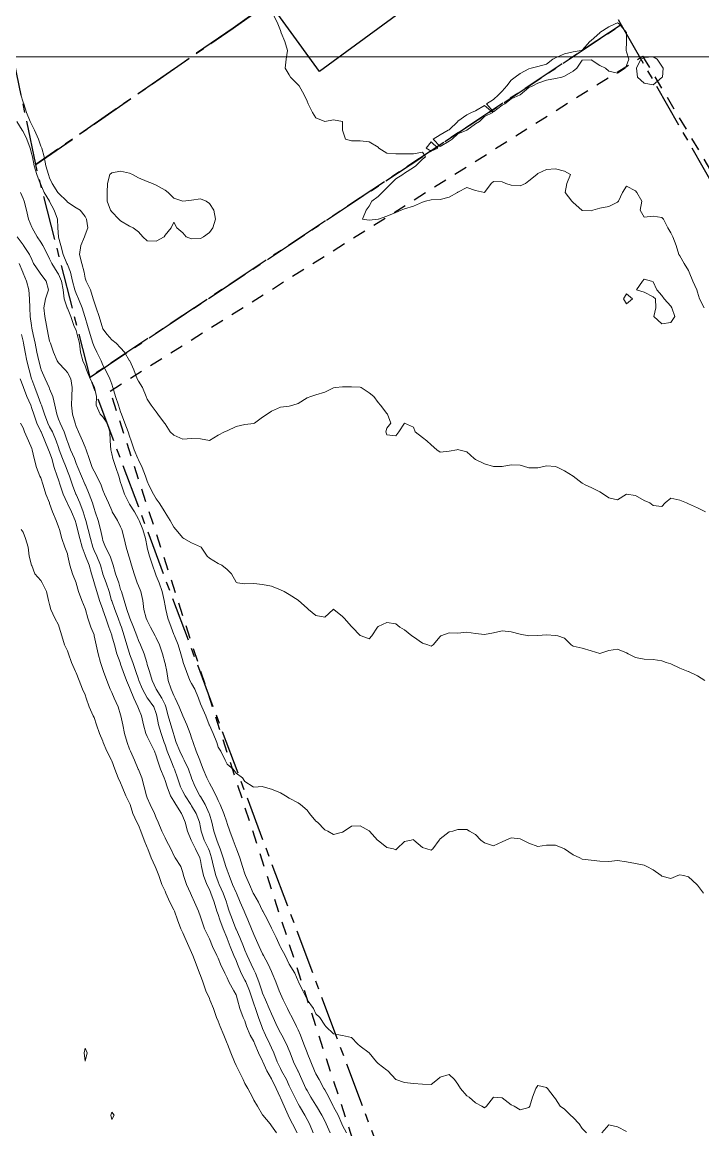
# Model space of a CAD drawing. Header units: centimetres. Extents: x 0 to 642158, y -847 to 649707.
# Drawn here: x 617276.2 to 617314.6, y 620526.9 to 620589.3 of the extents above; entities that cross this region are included whole.
import ezdxf

# ---------------------------------------------------------------- set-up
doc = ezdxf.new("R2010")
doc.units = ezdxf.units.CM
doc.header["$MEASUREMENT"] = 0
doc.linetypes.add('CENTERX2', pattern=[4, 2.5, -0.5, 0.5, -0.5])
doc.linetypes.add('JIS_02_0.7', pattern=[1.35, 0.75, -0.6])
for name, color, linetype, lineweight in [('MEV_grille', 254, 'Continuous', 9), ('WAL_parcellaire agricole', 7, 'JIS_02_0.7', 25), ('WAL_topographie 0.5', 253, 'Continuous', 20)]:
    doc.layers.add(name, color=color, linetype=linetype, lineweight=lineweight)
doc.layers.add('SPW_batiments', color=7, linetype='Continuous')
doc.layers.add('SPW_parcellaire cadastral', color=7, linetype='CENTERX2', lineweight=25, true_color=0xff0542)

# ---------------------------------------------------------------- blocks, each defined once
blk = doc.blocks.new('*U114')
at = {"layer": 'MEV_grille', "transparency": 33554687}
blk.add_lwpolyline([(-1338.461, 0), (1338.461, 0)], dxfattribs=at)
blk = doc.blocks.new('*U115')
at = {"layer": 'MEV_grille', "color": 0, "linetype": 'ByBlock', "lineweight": -2, "transparency": 16777216}
blk.add_blockref('*U114', (0, -1800), dxfattribs=at)

msp = doc.modelspace()

# ---------------------------------------------------------------- linework, layer by layer
at = {"layer": 'SPW_batiments'}
msp.add_lwpolyline([(617304.352, 620594.932), (617292.949, 620586.568), (617289.156, 620591.808), (617302.142, 620598.904), (617304.352, 620594.932)], dxfattribs=at)
at = {"layer": 'SPW_parcellaire cadastral'}
for points in [[(617302.369, 620599.03), (617288.086, 620589.011), (617276.963, 620581.317), (617274.657, 620592.475), (617295.455, 620610.679), (617299.356, 620604.115), (617302.369, 620599.03)], [(617302.369, 620599.03), (617303.823, 620599.91), (617309.952, 620589.2), (617280.025, 620569.341), (617276.963, 620581.317), (617288.086, 620589.011), (617302.369, 620599.03)], [(617280.025, 620569.341), (617309.952, 620589.2), (617366.977, 620489.564), (617384.792, 620458.425), (617370.439, 620449.596), (617300.97, 620513.291), (617280.025, 620569.341)]]:
    msp.add_lwpolyline(points, dxfattribs=at)
at = {"layer": 'WAL_parcellaire agricole'}
msp.add_lwpolyline([(617311.154, 620587.431), (617336.266, 620545.201), (617365.915, 620491.938), (617387.044, 620457.816), (617377.919, 620453.44), (617336.923, 620427.435), (617334.923, 620427.935), (617328.921, 620439.934), (617296.912, 620519.93), (617281.156, 620568.552), (617311.154, 620587.431)], dxfattribs=at)
at = {"layer": 'WAL_topographie 0.5'}
for points in [[(617290.369, 620589.75), (617290.6, 620589.25), (617290.75, 620588.875), (617290.796, 620588.75), (617291, 620588.25), (617291.155, 620587.75), (617291.083, 620587.25), (617291.021, 620586.75), (617291.25, 620586.383), (617291.327, 620586.25), (617291.75, 620585.81), (617291.81, 620585.75), (617292.096, 620585.25), (617292.25, 620584.886), (617292.31, 620584.75), (617292.565, 620584.25), (617292.75, 620583.956), (617293.25, 620583.75), (617293.75, 620583.831), (617294.25, 620583.75), (617294.25, 620583.75), (617294.25, 620583.25), (617294.417, 620582.75), (617294.75, 620582.659), (617295.25, 620582.655), (617295.75, 620582.607), (617296.25, 620582.29), (617296.303, 620582.25), (617296.75, 620581.967), (617297.25, 620581.917), (617297.75, 620581.923), (617298.25, 620581.93), (617298.75, 620582.024), (617298.92, 620581.75), (617298.75, 620581.617), (617298.388, 620581.25), (617298.25, 620581.152), (617297.75, 620580.837), (617297.657, 620580.75), (617297.25, 620580.517), (617296.994, 620580.25), (617296.75, 620580), (617296.49, 620579.75), (617296.25, 620579.523), (617295.906, 620579.25), (617295.75, 620578.979), (617295.583, 620578.75), (617295.375, 620578.25), (617295.75, 620578.191), (617296.25, 620578.242), (617296.272, 620578.25), (617296.75, 620578.405), (617297.25, 620578.617), (617297.553, 620578.75), (617297.75, 620578.816), (617298.25, 620578.972), (617298.75, 620579.207), (617298.917, 620579.25), (617299.25, 620579.336), (617299.75, 620579.35), (617300.25, 620579.48), (617300.726, 620579.75), (617300.75, 620579.763), (617301.25, 620580.019), (617301.75, 620579.861), (617302.25, 620579.75), (617302.617, 620580.25), (617302.75, 620580.368), (617303.25, 620580.346), (617303.459, 620580.25), (617303.75, 620580.158), (617304.25, 620580.113), (617304.556, 620580.25), (617304.75, 620580.402), (617305.194, 620580.75), (617305.25, 620580.809), (617305.75, 620581.044), (617306.25, 620581.083), (617306.75, 620580.954), (617307.094, 620580.75), (617306.889, 620580.25), (617306.796, 620579.75), (617307.17, 620579.25), (617307.25, 620579.187), (617307.733, 620578.75), (617307.75, 620578.735), (617308.25, 620578.71), (617308.35, 620578.75), (617308.75, 620578.868), (617309.25, 620578.953), (617309.75, 620579.191), (617309.8, 620579.25), (617310.023, 620579.75), (617310.25, 620580.107), (617310.75, 620579.833), (617310.83, 620579.75), (617311.11, 620579.25), (617311.015, 620578.75), (617311.25, 620578.35), (617311.75, 620578.411), (617312.25, 620578.328), (617312.333, 620578.25), (617312.583, 620577.75), (617312.75, 620577.477), (617312.864, 620577.25), (617313.057, 620576.75), (617313.206, 620576.25), (617313.25, 620576.178), (617313.5, 620575.75), (617313.75, 620575.341), (617313.79, 620575.25), (617313.989, 620574.75), (617314.212, 620574.25), (617314.25, 620574.125), (617314.357, 620573.75), (617314.618, 620573.25)], [(617303.397, 620584.75), (617303.25, 620584.663), (617302.75, 620584.29), (617302.367, 620584.75), (617302.75, 620584.98), (617303.044, 620585.25), (617303.25, 620585.456), (617303.5, 620585.75), (617303.75, 620586.071), (617303.984, 620586.25), (617304.25, 620586.457), (617304.75, 620586.71), (617304.875, 620586.75), (617305.25, 620586.842), (617305.75, 620586.977), (617306.107, 620587.25), (617306.25, 620587.325), (617306.75, 620587.564), (617307.25, 620587.68), (617307.687, 620587.75), (617307.75, 620587.76), (617308.193, 620588.25), (617308.25, 620588.306), (617308.74, 620588.75), (617308.75, 620588.759), (617309.25, 620589.078), (617309.62, 620589.25), (617309.75, 620589.31), (617309.842, 620589.25), (617310.25, 620588.766), (617310.259, 620588.75), (617310.25, 620588.5), (617310.242, 620588.25), (617310.24, 620587.75), (617310.25, 620587.667), (617310.382, 620587.25), (617310.25, 620586.893), (617310.179, 620586.75), (617309.75, 620586.464), (617309.25, 620586.576), (617309.068, 620586.75), (617308.75, 620586.902), (617308.25, 620587.216), (617307.75, 620587.207), (617307.459, 620586.75), (617307.25, 620586.578), (617306.75, 620586.291), (617306.607, 620586.25), (617306.25, 620586.176), (617305.75, 620586.075), (617305.25, 620585.908), (617304.971, 620585.75), (617304.75, 620585.667), (617304.257, 620585.25), (617304.25, 620585.246), (617303.75, 620585.02), (617303.397, 620584.75)], [(617312.274, 620586.25), (617312.25, 620586.217), (617311.75, 620585.821), (617311.25, 620585.906), (617310.871, 620586.25), (617310.816, 620586.75), (617311.054, 620587.25), (617311.25, 620587.35), (617311.75, 620587.383), (617311.986, 620587.25), (617312.25, 620586.87), (617312.311, 620586.75), (617312.274, 620586.25)], [(617276.125, 620585.25), (617276.25, 620584.844), (617276.289, 620584.75), (617276.452, 620584.25), (617276.659, 620583.75), (617276.75, 620583.554), (617276.902, 620583.25), (617277.117, 620582.75), (617277.25, 620582.363), (617277.301, 620582.25), (617277.433, 620581.75), (617277.536, 620581.25), (617277.681, 620580.75), (617277.75, 620580.562), (617277.897, 620580.25), (617278.21, 620579.75), (617278.25, 620579.697), (617278.712, 620579.25), (617278.75, 620579.204), (617279.25, 620578.876), (617279.468, 620578.75), (617279.75, 620578.399), (617279.834, 620578.25), (617279.899, 620577.75), (617279.75, 620577.353), (617279.714, 620577.25), (617279.502, 620576.75), (617279.424, 620576.25), (617279.562, 620575.75), (617279.691, 620575.25), (617279.75, 620574.919), (617279.815, 620574.75), (617280.055, 620574.25), (617280.211, 620573.75), (617280.25, 620573.576), (617280.362, 620573.25), (617280.537, 620572.75), (617280.691, 620572.25), (617280.75, 620572.066), (617280.997, 620571.75), (617281.25, 620571.449), (617281.496, 620571.25), (617281.75, 620570.989), (617281.976, 620570.75), (617282.25, 620570.265), (617282.26, 620570.25), (617282.486, 620569.75), (617282.687, 620569.25), (617282.75, 620569.114), (617282.983, 620568.75), (617283.194, 620568.25), (617283.25, 620568.099), (617283.477, 620567.75), (617283.75, 620567.39), (617283.853, 620567.25), (617284.212, 620566.75), (617284.25, 620566.7), (617284.538, 620566.25), (617284.75, 620566.06), (617285.25, 620565.851), (617285.75, 620565.885), (617286.25, 620565.86), (617286.75, 620565.763), (617287.25, 620566.069), (617287.592, 620566.25), (617287.75, 620566.311), (617288.25, 620566.554), (617288.75, 620566.67), (617289.25, 620566.726), (617289.293, 620566.75), (617289.75, 620567.083), (617290.008, 620567.25), (617290.25, 620567.413), (617290.75, 620567.652), (617291.25, 620567.696), (617291.442, 620567.75), (617291.75, 620567.855), (617292.25, 620568.175), (617292.464, 620568.25), (617292.75, 620568.343), (617293.25, 620568.5), (617293.75, 620568.732), (617293.85, 620568.75), (617294.25, 620568.791), (617294.75, 620568.787), (617295.25, 620568.777), (617295.3, 620568.75), (617295.75, 620568.46), (617296.01, 620568.25), (617296.25, 620567.917), (617296.393, 620567.75), (617296.75, 620567.281), (617296.788, 620567.25), (617296.972, 620566.75), (617296.75, 620566.464), (617296.685, 620566.25), (617296.75, 620566.083), (617297.25, 620566.028), (617297.417, 620566.25), (617297.75, 620566.75), (617297.75, 620566.75), (617297.75, 620566.75), (617298.25, 620566.523), (617298.338, 620566.25), (617298.75, 620565.932), (617299, 620565.75), (617299.25, 620565.521), (617299.556, 620565.25), (617299.75, 620565.117), (617300.25, 620565.17), (617300.7, 620565.25), (617300.75, 620565.261), (617300.8, 620565.25), (617301.25, 620565.125), (617301.659, 620564.75), (617301.75, 620564.697), (617302.25, 620564.452), (617302.75, 620564.304), (617303.25, 620564.294), (617303.75, 620564.389), (617304.25, 620564.384), (617304.691, 620564.25), (617304.75, 620564.226), (617305.25, 620564.221), (617305.341, 620564.25), (617305.75, 620564.333), (617306.25, 620564.295), (617306.375, 620564.25), (617306.75, 620564.058), (617307.25, 620563.75), (617307.25, 620563.75), (617307.75, 620563.362), (617307.954, 620563.25), (617308.25, 620563.123), (617308.75, 620562.873), (617308.95, 620562.75), (617309.25, 620562.54), (617309.75, 620562.421), (617310.25, 620562.735), (617310.75, 620562.659), (617311.25, 620562.384), (617311.556, 620562.25), (617311.75, 620562.107), (617312.25, 620562.056), (617312.434, 620562.25), (617312.75, 620562.511), (617313.25, 620562.404), (617313.625, 620562.25), (617313.75, 620562.206), (617314.25, 620561.973), (617314.706, 620561.75)], [(617300.43, 620582.75), (617300.25, 620582.643), (617299.75, 620582.331), (617299.353, 620582.75), (617299.75, 620582.992), (617300.208, 620583.25), (617300.25, 620583.276), (617300.741, 620583.75), (617300.75, 620583.759), (617301.25, 620584.112), (617301.526, 620584.25), (617301.75, 620584.347), (617302.25, 620584.653), (617302.718, 620584.25), (617302.25, 620584.023), (617301.968, 620583.75), (617301.75, 620583.621), (617301.25, 620583.25), (617301.25, 620583.25), (617300.75, 620583.055), (617300.43, 620582.75)], [(617275.902, 620583.75), (617276.208, 620583.25), (617276.25, 620583.181), (617276.459, 620582.75), (617276.649, 620582.25), (617276.75, 620581.893), (617276.781, 620581.75), (617276.882, 620581.25), (617277.019, 620580.75), (617277.224, 620580.25), (617277.25, 620580.197), (617277.438, 620579.75), (617277.744, 620579.25), (617277.75, 620579.239), (617278.007, 620578.75), (617278.195, 620578.25), (617278.216, 620577.75), (617278.243, 620577.25), (617278.25, 620577.227), (617278.373, 620576.75), (617278.516, 620576.25), (617278.717, 620575.75), (617278.75, 620575.681), (617278.923, 620575.25), (617279.045, 620574.75), (617279.171, 620574.25), (617279.25, 620574.048), (617279.382, 620573.75), (617279.579, 620573.25), (617279.734, 620572.75), (617279.75, 620572.698), (617279.883, 620572.25), (617280.03, 620571.75), (617280.181, 620571.25), (617280.25, 620571.06), (617280.408, 620570.75), (617280.645, 620570.25), (617280.75, 620570.012), (617280.892, 620569.75), (617281.145, 620569.25), (617281.25, 620568.936), (617281.308, 620568.75), (617281.455, 620568.25), (617281.62, 620567.75), (617281.75, 620567.383), (617281.797, 620567.25), (617281.991, 620566.75), (617282.174, 620566.25), (617282.25, 620566.019), (617282.351, 620565.75), (617282.521, 620565.25), (617282.722, 620564.75), (617282.75, 620564.679), (617282.957, 620564.25), (617283.154, 620563.75), (617283.25, 620563.478), (617283.345, 620563.25), (617283.602, 620562.75), (617283.75, 620562.488), (617283.916, 620562.25), (617284.231, 620561.75), (617284.25, 620561.712), (617284.547, 620561.25), (617284.75, 620560.877), (617284.859, 620560.75), (617285.25, 620560.281), (617285.303, 620560.25), (617285.75, 620560.004), (617286.25, 620559.778), (617286.284, 620559.75), (617286.63, 620559.25), (617286.75, 620559.14), (617287.25, 620558.838), (617287.45, 620558.75), (617287.75, 620558.5), (617287.987, 620558.25), (617288.25, 620557.774), (617288.333, 620557.75), (617288.75, 620557.687), (617289.25, 620557.709), (617289.75, 620557.647), (617290.25, 620557.56), (617290.75, 620557.352), (617290.957, 620557.25), (617291.25, 620557.087), (617291.75, 620556.769), (617291.774, 620556.75), (617292.25, 620556.325), (617292.342, 620556.25), (617292.75, 620555.898), (617293.25, 620555.806), (617293.721, 620556.25), (617293.75, 620556.261), (617293.768, 620556.25), (617294.25, 620555.853), (617294.345, 620555.75), (617294.75, 620555.281), (617294.786, 620555.25), (617295.25, 620554.769), (617295.306, 620554.75), (617295.75, 620554.596), (617295.904, 620554.75), (617296.229, 620555.25), (617296.25, 620555.276), (617296.75, 620555.516), (617297.25, 620555.435), (617297.477, 620555.25), (617297.75, 620555.096), (617298.159, 620554.75), (617298.25, 620554.699), (617298.75, 620554.339), (617299.063, 620554.25), (617299.25, 620554.177), (617299.361, 620554.25), (617299.75, 620554.727), (617299.783, 620554.75), (617300.25, 620554.925), (617300.75, 620554.909), (617301.25, 620554.962), (617301.75, 620554.897), (617302.25, 620554.826), (617302.75, 620554.933), (617303.25, 620555.036), (617303.75, 620554.986), (617304.25, 620554.853), (617304.75, 620554.75), (617305.25, 620554.773), (617305.75, 620554.81), (617306.25, 620554.77), (617306.375, 620554.75), (617306.75, 620554.619), (617307.136, 620554.25), (617307.25, 620554.167), (617307.75, 620554.06), (617308.25, 620553.91), (617308.75, 620553.763), (617309.25, 620553.939), (617309.75, 620554.011), (617310.25, 620553.795), (617310.345, 620553.75), (617310.75, 620553.532), (617311.25, 620553.434), (617311.75, 620553.417), (617312.25, 620553.343), (617312.485, 620553.25), (617312.75, 620553.171), (617313.25, 620552.937), (617313.73, 620552.75), (617313.75, 620552.741), (617314.25, 620552.495), (617314.664, 620552.25)], [(617299.625, 620582.25), (617299.25, 620582.074), (617298.969, 620582.25), (617299.25, 620582.596), (617299.625, 620582.25)], [(617286.25, 620577.16), (617286.419, 620577.25), (617286.75, 620577.491), (617286.949, 620577.75), (617287.097, 620578.25), (617287.005, 620578.75), (617286.75, 620579.128), (617286.577, 620579.25), (617286.25, 620579.389), (617285.75, 620579.321), (617285.25, 620579.255), (617284.75, 620579.43), (617284.434, 620579.75), (617284.25, 620579.87), (617283.75, 620580.158), (617283.548, 620580.25), (617283.25, 620580.372), (617282.75, 620580.571), (617282.427, 620580.75), (617282.25, 620580.839), (617281.75, 620580.955), (617281.25, 620580.852), (617281.134, 620580.75), (617281.005, 620580.25), (617280.993, 620579.75), (617280.999, 620579.25), (617281.179, 620578.75), (617281.25, 620578.651), (617281.648, 620578.25), (617281.75, 620578.141), (617282.25, 620577.842), (617282.465, 620577.75), (617282.75, 620577.522), (617283.009, 620577.25), (617283.25, 620577.025), (617283.75, 620576.997), (617284.203, 620577.25), (617284.25, 620577.339), (617284.588, 620577.75), (617284.75, 620578.073), (617284.922, 620577.75), (617285.25, 620577.466), (617285.44, 620577.25), (617285.75, 620577.137), (617286.25, 620577.16)], [(617276.115, 620579.75), (617276.25, 620579.407), (617276.313, 620579.25), (617276.438, 620578.75), (617276.567, 620578.25), (617276.75, 620577.791), (617276.766, 620577.75), (617277.041, 620577.25), (617277.25, 620576.942), (617277.362, 620576.75), (617277.632, 620576.25), (617277.75, 620576.007), (617277.869, 620575.75), (617278.179, 620575.25), (617278.25, 620575.133), (617278.411, 620574.75), (617278.518, 620574.25), (617278.574, 620573.75), (617278.732, 620573.25), (617278.75, 620573.217), (617278.944, 620572.75), (617279.12, 620572.25), (617279.25, 620571.96), (617279.309, 620571.75), (617279.427, 620571.25), (617279.487, 620570.75), (617279.629, 620570.25), (617279.75, 620569.972), (617279.832, 620569.75), (617280.032, 620569.25), (617280.25, 620568.814), (617280.283, 620568.75), (617280.389, 620568.25), (617280.377, 620567.75), (617280.591, 620567.25), (617280.75, 620567.103), (617280.985, 620566.75), (617281.149, 620566.25), (617281.16, 620565.75), (617281.196, 620565.25), (617281.25, 620565.016), (617281.309, 620564.75), (617281.474, 620564.25), (617281.649, 620563.75), (617281.75, 620563.408), (617281.798, 620563.25), (617281.971, 620562.75), (617282.207, 620562.25), (617282.25, 620562.182), (617282.537, 620561.75), (617282.75, 620561.334), (617282.791, 620561.25), (617282.992, 620560.75), (617283.144, 620560.25), (617283.244, 620559.75), (617283.25, 620559.726), (617283.379, 620559.25), (617283.542, 620558.75), (617283.709, 620558.25), (617283.75, 620558.148), (617283.912, 620557.75), (617284.09, 620557.25), (617284.206, 620556.75), (617284.25, 620556.452), (617284.288, 620556.25), (617284.417, 620555.75), (617284.598, 620555.25), (617284.75, 620554.842), (617284.791, 620554.75), (617284.991, 620554.25), (617285.145, 620553.75), (617285.25, 620553.344), (617285.282, 620553.25), (617285.454, 620552.75), (617285.657, 620552.25), (617285.75, 620552.065), (617285.937, 620551.75), (617286.137, 620551.25), (617286.25, 620550.919), (617286.323, 620550.75), (617286.556, 620550.25), (617286.745, 620549.75), (617286.75, 620549.732), (617286.967, 620549.25), (617287.163, 620548.75), (617287.25, 620548.493), (617287.392, 620548.25), (617287.634, 620547.75), (617287.75, 620547.525), (617288.092, 620547.25), (617288.25, 620547.013), (617288.607, 620546.75), (617288.75, 620546.54), (617289.208, 620546.25), (617289.25, 620546.225), (617289.5, 620546.25), (617289.75, 620546.268), (617289.786, 620546.25), (617290.25, 620546.117), (617290.75, 620545.907), (617291.036, 620545.75), (617291.25, 620545.614), (617291.75, 620545.342), (617291.879, 620545.25), (617292.25, 620544.94), (617292.398, 620544.75), (617292.75, 620544.318), (617292.847, 620544.25), (617293.25, 620543.833), (617293.429, 620543.75), (617293.75, 620543.57), (617294.25, 620543.694), (617294.35, 620543.75), (617294.75, 620544.023), (617295.25, 620544.05), (617295.75, 620543.764), (617295.762, 620543.75), (617296.22, 620543.25), (617296.25, 620543.22), (617296.75, 620542.836), (617297.125, 620542.75), (617297.25, 620542.704), (617297.309, 620542.75), (617297.75, 620543.167), (617298.125, 620543.25), (617298.25, 620543.276), (617298.273, 620543.25), (617298.75, 620542.83), (617299, 620542.75), (617299.25, 620542.67), (617299.333, 620542.75), (617299.698, 620543.25), (617299.75, 620543.313), (617300.25, 620543.703), (617300.465, 620543.75), (617300.75, 620543.85), (617301.25, 620543.847), (617301.408, 620543.75), (617301.75, 620543.553), (617302.036, 620543.25), (617302.25, 620543.083), (617302.75, 620542.924), (617303.25, 620543.147), (617303.456, 620543.25), (617303.75, 620543.382), (617304.25, 620543.325), (617304.408, 620543.25), (617304.75, 620543.079), (617305.25, 620542.879), (617305.75, 620542.956), (617306.25, 620542.955), (617306.75, 620542.75), (617306.75, 620542.75), (617307.25, 620542.412), (617307.617, 620542.25), (617307.75, 620542.173), (617308.25, 620542.109), (617308.75, 620542.065), (617309.25, 620542.04), (617309.75, 620542.102), (617310.25, 620542.024), (617310.75, 620541.927), (617311.25, 620541.841), (617311.393, 620541.75), (617311.75, 620541.562), (617312.196, 620541.25), (617312.25, 620541.205), (617312.75, 620541.078), (617313.135, 620541.25), (617313.25, 620541.296), (617313.465, 620541.25), (617313.75, 620541.181), (617314.213, 620540.75), (617314.25, 620540.708), (617314.583, 620540.25)], [(617275.917, 620577.25), (617276.25, 620576.792), (617276.284, 620576.75), (617276.624, 620576.25), (617276.75, 620575.961), (617276.849, 620575.75), (617277.177, 620575.25), (617277.25, 620575.15), (617277.55, 620574.75), (617277.68, 620574.25), (617277.524, 620573.75), (617277.428, 620573.25), (617277.484, 620572.75), (617277.571, 620572.25), (617277.661, 620571.75), (617277.75, 620571.369), (617277.792, 620571.25), (617277.975, 620570.75), (617278.182, 620570.25), (617278.25, 620570.15), (617278.618, 620569.75), (617278.75, 620569.604), (617278.939, 620569.25), (617279.021, 620568.75), (617279.001, 620568.25), (617278.982, 620567.75), (617279.041, 620567.25), (617279.191, 620566.75), (617279.25, 620566.556), (617279.383, 620566.25), (617279.599, 620565.75), (617279.75, 620565.384), (617279.809, 620565.25), (617279.977, 620564.75), (617280.149, 620564.25), (617280.25, 620564.036), (617280.416, 620563.75), (617280.648, 620563.25), (617280.75, 620562.97), (617280.841, 620562.75), (617281.065, 620562.25), (617281.25, 620561.815), (617281.281, 620561.75), (617281.571, 620561.25), (617281.75, 620560.899), (617281.824, 620560.75), (617281.956, 620560.25), (617282.068, 620559.75), (617282.217, 620559.25), (617282.25, 620559.135), (617282.37, 620558.75), (617282.515, 620558.25), (617282.687, 620557.75), (617282.75, 620557.58), (617282.896, 620557.25), (617283.006, 620556.75), (617283.052, 620556.25), (617283.192, 620555.75), (617283.25, 620555.618), (617283.426, 620555.25), (617283.698, 620554.75), (617283.75, 620554.653), (617283.934, 620554.25), (617284.104, 620553.75), (617284.241, 620553.25), (617284.25, 620553.208), (617284.346, 620552.75), (617284.43, 620552.25), (617284.596, 620551.75), (617284.75, 620551.389), (617284.822, 620551.25), (617285.049, 620550.75), (617285.248, 620550.25), (617285.25, 620550.244), (617285.484, 620549.75), (617285.67, 620549.25), (617285.75, 620549.004), (617285.832, 620548.75), (617286.014, 620548.25), (617286.206, 620547.75), (617286.25, 620547.634), (617286.399, 620547.25), (617286.599, 620546.75), (617286.75, 620546.45), (617286.865, 620546.25), (617287.129, 620545.75), (617287.25, 620545.48), (617287.365, 620545.25), (617287.567, 620544.75), (617287.732, 620544.25), (617287.75, 620544.183), (617287.903, 620543.75), (617288.084, 620543.25), (617288.25, 620542.792), (617288.269, 620542.75), (617288.46, 620542.25), (617288.623, 620541.75), (617288.75, 620541.354), (617288.792, 620541.25), (617289.012, 620540.75), (617289.223, 620540.25), (617289.25, 620540.191), (617289.508, 620539.75), (617289.75, 620539.257), (617289.754, 620539.25), (617290.027, 620538.75), (617290.25, 620538.276), (617290.265, 620538.25), (617290.517, 620537.75), (617290.734, 620537.25), (617290.75, 620537.212), (617291.012, 620536.75), (617291.25, 620536.25), (617291.25, 620536.25), (617291.571, 620535.75), (617291.75, 620535.295), (617291.776, 620535.25), (617292.022, 620534.75), (617292.25, 620534.267), (617292.265, 620534.25), (617292.615, 620533.75), (617292.75, 620533.454), (617292.966, 620533.25), (617293.25, 620532.808), (617293.306, 620532.75), (617293.75, 620532.325), (617294.139, 620532.25), (617294.25, 620532.231), (617294.75, 620532.125), (617295.115, 620531.75), (617295.25, 620531.625), (617295.75, 620531.25), (617295.75, 620531.25), (617296.157, 620530.75), (617296.25, 620530.663), (617296.75, 620530.287), (617296.8, 620530.25), (617297.25, 620529.75), (617297.25, 620529.75), (617297.75, 620529.583), (617298.25, 620529.53), (617298.75, 620529.491), (617299.25, 620529.467), (617299.604, 620529.75), (617299.75, 620529.89), (617300.25, 620530.039), (617300.556, 620529.75), (617300.75, 620529.5), (617300.902, 620529.25), (617301.25, 620528.829), (617301.386, 620528.75), (617301.75, 620528.43), (617302.096, 620528.25), (617302.25, 620528.159), (617302.355, 620528.25), (617302.75, 620528.75), (617302.75, 620528.75), (617302.75, 620528.75), (617303.25, 620528.714), (617303.75, 620528.326), (617303.929, 620528.25), (617304.25, 620528.046), (617304.75, 620528.183), (617304.806, 620528.25), (617304.958, 620528.75), (617305.135, 620529.25), (617305.25, 620529.408), (617305.75, 620529.3), (617305.8, 620529.25), (617306.182, 620528.75), (617306.25, 620528.671), (617306.508, 620528.25), (617306.75, 620528.076), (617307.1, 620527.75), (617307.25, 620527.607), (617307.591, 620527.25), (617307.75, 620526.991), (617308, 620526.75)], [(617276.035, 620575.75), (617276.233, 620575.25), (617276.25, 620575.194), (617276.444, 620574.75), (617276.571, 620574.25), (617276.608, 620573.75), (617276.63, 620573.25), (617276.66, 620572.75), (617276.721, 620572.25), (617276.75, 620572.099), (617276.821, 620571.75), (617276.927, 620571.25), (617277.032, 620570.75), (617277.142, 620570.25), (617277.25, 620569.829), (617277.276, 620569.75), (617277.497, 620569.25), (617277.723, 620568.75), (617277.75, 620568.675), (617277.936, 620568.25), (617278.044, 620567.75), (617278.147, 620567.25), (617278.25, 620566.969), (617278.334, 620566.75), (617278.571, 620566.25), (617278.741, 620565.75), (617278.75, 620565.72), (617278.928, 620565.25), (617279.142, 620564.75), (617279.25, 620564.477), (617279.34, 620564.25), (617279.546, 620563.75), (617279.75, 620563.275), (617279.762, 620563.25), (617279.973, 620562.75), (617280.157, 620562.25), (617280.25, 620561.944), (617280.321, 620561.75), (617280.476, 620561.25), (617280.623, 620560.75), (617280.719, 620560.25), (617280.75, 620560.137), (617280.891, 620559.75), (617281.157, 620559.25), (617281.25, 620558.967), (617281.328, 620558.75), (617281.463, 620558.25), (617281.64, 620557.75), (617281.75, 620557.374), (617281.793, 620557.25), (617281.941, 620556.75), (617282.105, 620556.25), (617282.25, 620555.817), (617282.275, 620555.75), (617282.474, 620555.25), (617282.659, 620554.75), (617282.75, 620554.493), (617282.87, 620554.25), (617283.076, 620553.75), (617283.223, 620553.25), (617283.25, 620553.152), (617283.372, 620552.75), (617283.524, 620552.25), (617283.75, 620551.757), (617283.753, 620551.75), (617284.074, 620551.25), (617284.25, 620550.865), (617284.298, 620550.75), (617284.43, 620550.25), (617284.581, 620549.75), (617284.731, 620549.25), (617284.75, 620549.176), (617284.886, 620548.75), (617285.083, 620548.25), (617285.25, 620547.908), (617285.333, 620547.75), (617285.565, 620547.25), (617285.747, 620546.75), (617285.75, 620546.741), (617285.943, 620546.25), (617286.216, 620545.75), (617286.25, 620545.696), (617286.51, 620545.25), (617286.739, 620544.75), (617286.75, 620544.712), (617286.888, 620544.25), (617286.996, 620543.75), (617287.168, 620543.25), (617287.25, 620543.036), (617287.366, 620542.75), (617287.518, 620542.25), (617287.681, 620541.75), (617287.75, 620541.555), (617287.869, 620541.25), (617288.058, 620540.75), (617288.25, 620540.299), (617288.272, 620540.25), (617288.49, 620539.75), (617288.705, 620539.25), (617288.75, 620539.139), (617288.92, 620538.75), (617289.121, 620538.25), (617289.25, 620537.928), (617289.33, 620537.75), (617289.556, 620537.25), (617289.75, 620536.837), (617289.794, 620536.75), (617290.053, 620536.25), (617290.25, 620535.832), (617290.29, 620535.75), (617290.488, 620535.25), (617290.679, 620534.75), (617290.75, 620534.587), (617290.903, 620534.25), (617291.152, 620533.75), (617291.25, 620533.555), (617291.407, 620533.25), (617291.651, 620532.75), (617291.75, 620532.544), (617291.884, 620532.25), (617292.078, 620531.75), (617292.25, 620531.277), (617292.262, 620531.25), (617292.469, 620530.75), (617292.667, 620530.25), (617292.75, 620530.067), (617292.928, 620529.75), (617293.206, 620529.25), (617293.25, 620529.17), (617293.479, 620528.75), (617293.732, 620528.25), (617293.75, 620528.214), (617294.008, 620527.75), (617294.215, 620527.25), (617294.25, 620527.169), (617294.474, 620526.75)], [(617312.75, 620572.423), (617312.98, 620572.75), (617312.807, 620573.25), (617312.75, 620573.333), (617312.371, 620573.75), (617312.25, 620573.94), (617311.967, 620574.25), (617311.75, 620574.704), (617311.667, 620574.75), (617311.25, 620574.864), (617311.157, 620574.75), (617310.812, 620574.25), (617311.25, 620574.129), (617311.75, 620573.865), (617311.887, 620573.75), (617311.903, 620573.25), (617311.787, 620572.75), (617312.25, 620572.333), (617312.75, 620572.423)], [(617310.25, 620573.46), (617310.594, 620573.75), (617310.25, 620574.04), (617310.088, 620573.75), (617310.25, 620573.46)], [(617276.158, 620571.75), (617276.25, 620571.359), (617276.275, 620571.25), (617276.374, 620570.75), (617276.474, 620570.25), (617276.588, 620569.75), (617276.734, 620569.25), (617276.75, 620569.204), (617276.916, 620568.75), (617277.104, 620568.25), (617277.25, 620567.84), (617277.286, 620567.75), (617277.454, 620567.25), (617277.649, 620566.75), (617277.75, 620566.543), (617277.903, 620566.25), (617278.12, 620565.75), (617278.25, 620565.368), (617278.289, 620565.25), (617278.475, 620564.75), (617278.672, 620564.25), (617278.75, 620564.047), (617278.865, 620563.75), (617279.039, 620563.25), (617279.234, 620562.75), (617279.25, 620562.715), (617279.455, 620562.25), (617279.648, 620561.75), (617279.75, 620561.371), (617279.783, 620561.25), (617279.912, 620560.75), (617280.043, 620560.25), (617280.174, 620559.75), (617280.25, 620559.571), (617280.41, 620559.25), (617280.614, 620558.75), (617280.743, 620558.25), (617280.75, 620558.231), (617280.939, 620557.75), (617281.111, 620557.25), (617281.241, 620556.75), (617281.25, 620556.725), (617281.418, 620556.25), (617281.612, 620555.75), (617281.75, 620555.373), (617281.795, 620555.25), (617281.956, 620554.75), (617282.093, 620554.25), (617282.25, 620553.758), (617282.253, 620553.75), (617282.442, 620553.25), (617282.606, 620552.75), (617282.75, 620552.317), (617282.773, 620552.25), (617282.982, 620551.75), (617283.25, 620551.269), (617283.263, 620551.25), (617283.617, 620550.75), (617283.75, 620550.384), (617283.784, 620550.25), (617283.883, 620549.75), (617284.035, 620549.25), (617284.2, 620548.75), (617284.25, 620548.61), (617284.37, 620548.25), (617284.573, 620547.75), (617284.75, 620547.328), (617284.785, 620547.25), (617284.957, 620546.75), (617285.125, 620546.25), (617285.25, 620545.991), (617285.376, 620545.75), (617285.705, 620545.25), (617285.75, 620545.18), (617286.011, 620544.75), (617286.19, 620544.25), (617286.25, 620543.954), (617286.289, 620543.75), (617286.465, 620543.25), (617286.708, 620542.75), (617286.75, 620542.625), (617286.865, 620542.25), (617286.975, 620541.75), (617287.119, 620541.25), (617287.25, 620540.901), (617287.309, 620540.75), (617287.523, 620540.25), (617287.706, 620539.75), (617287.75, 620539.604), (617287.871, 620539.25), (617288.049, 620538.75), (617288.24, 620538.25), (617288.25, 620538.225), (617288.463, 620537.75), (617288.669, 620537.25), (617288.75, 620537.045), (617288.879, 620536.75), (617289.11, 620536.25), (617289.25, 620535.939), (617289.341, 620535.75), (617289.543, 620535.25), (617289.709, 620534.75), (617289.75, 620534.628), (617289.909, 620534.25), (617290.125, 620533.75), (617290.25, 620533.446), (617290.343, 620533.25), (617290.571, 620532.75), (617290.75, 620532.388), (617290.825, 620532.25), (617291.094, 620531.75), (617291.25, 620531.383), (617291.303, 620531.25), (617291.498, 620530.75), (617291.739, 620530.25), (617291.75, 620530.228), (617291.965, 620529.75), (617292.187, 620529.25), (617292.25, 620529.129), (617292.463, 620528.75), (617292.75, 620528.306), (617292.785, 620528.25), (617293.086, 620527.75), (617293.25, 620527.42), (617293.328, 620527.25), (617293.561, 620526.75)], [(617276.09, 620569.25), (617276.25, 620568.814), (617276.272, 620568.75), (617276.468, 620568.25), (617276.684, 620567.75), (617276.75, 620567.575), (617276.853, 620567.25), (617277.019, 620566.75), (617277.25, 620566.28), (617277.264, 620566.25), (617277.485, 620565.75), (617277.693, 620565.25), (617277.75, 620565.105), (617277.866, 620564.75), (617278.006, 620564.25), (617278.178, 620563.75), (617278.25, 620563.556), (617278.35, 620563.25), (617278.513, 620562.75), (617278.734, 620562.25), (617278.75, 620562.221), (617278.979, 620561.75), (617279.19, 620561.25), (617279.25, 620561.062), (617279.324, 620560.75), (617279.447, 620560.25), (617279.579, 620559.75), (617279.75, 620559.309), (617279.771, 620559.25), (617279.97, 620558.75), (617280.106, 620558.25), (617280.25, 620557.76), (617280.253, 620557.75), (617280.404, 620557.25), (617280.558, 620556.75), (617280.74, 620556.25), (617280.75, 620556.224), (617280.917, 620555.75), (617281.093, 620555.25), (617281.25, 620554.793), (617281.263, 620554.75), (617281.401, 620554.25), (617281.538, 620553.75), (617281.716, 620553.25), (617281.75, 620553.164), (617281.894, 620552.75), (617282.074, 620552.25), (617282.25, 620551.854), (617282.29, 620551.75), (617282.492, 620551.25), (617282.718, 620550.75), (617282.75, 620550.669), (617282.922, 620550.25), (617283.031, 620549.75), (617283.166, 620549.25), (617283.25, 620549.091), (617283.415, 620548.75), (617283.65, 620548.25), (617283.75, 620547.989), (617283.825, 620547.75), (617283.995, 620547.25), (617284.197, 620546.75), (617284.25, 620546.613), (617284.366, 620546.25), (617284.561, 620545.75), (617284.75, 620545.434), (617284.856, 620545.25), (617285.172, 620544.75), (617285.25, 620544.584), (617285.377, 620544.25), (617285.52, 620543.75), (617285.723, 620543.25), (617285.75, 620543.204), (617285.976, 620542.75), (617286.211, 620542.25), (617286.25, 620542.093), (617286.311, 620541.75), (617286.416, 620541.25), (617286.606, 620540.75), (617286.75, 620540.462), (617286.84, 620540.25), (617287.013, 620539.75), (617287.174, 620539.25), (617287.25, 620539.044), (617287.344, 620538.75), (617287.521, 620538.25), (617287.728, 620537.75), (617287.75, 620537.7), (617287.928, 620537.25), (617288.124, 620536.75), (617288.25, 620536.454), (617288.335, 620536.25), (617288.545, 620535.75), (617288.75, 620535.354), (617288.801, 620535.25), (617289.012, 620534.75), (617289.175, 620534.25), (617289.25, 620534.022), (617289.343, 620533.75), (617289.52, 620533.25), (617289.702, 620532.75), (617289.75, 620532.635), (617289.92, 620532.25), (617290.158, 620531.75), (617290.25, 620531.534), (617290.381, 620531.25), (617290.575, 620530.75), (617290.75, 620530.366), (617290.808, 620530.25), (617291.086, 620529.75), (617291.25, 620529.391), (617291.317, 620529.25), (617291.555, 620528.75), (617291.75, 620528.383), (617291.828, 620528.25), (617292.124, 620527.75), (617292.25, 620527.508), (617292.385, 620527.25), (617292.594, 620526.75)], [(617276.103, 620566.75), (617276.25, 620566.487), (617276.327, 620566.25), (617276.554, 620565.75), (617276.75, 620565.321), (617276.77, 620565.25), (617276.883, 620564.75), (617277.013, 620564.25), (617277.206, 620563.75), (617277.25, 620563.666), (617277.379, 620563.25), (617277.536, 620562.75), (617277.737, 620562.25), (617277.75, 620562.225), (617277.902, 620561.75), (617278.112, 620561.25), (617278.25, 620560.91), (617278.297, 620560.75), (617278.43, 620560.25), (617278.606, 620559.75), (617278.75, 620559.383), (617278.783, 620559.25), (617278.893, 620558.75), (617279.041, 620558.25), (617279.243, 620557.75), (617279.25, 620557.732), (617279.385, 620557.25), (617279.56, 620556.75), (617279.75, 620556.304), (617279.767, 620556.25), (617279.909, 620555.75), (617280.07, 620555.25), (617280.25, 620554.809), (617280.267, 620554.75), (617280.38, 620554.25), (617280.492, 620553.75), (617280.623, 620553.25), (617280.75, 620552.864), (617280.782, 620552.75), (617280.964, 620552.25), (617281.168, 620551.75), (617281.25, 620551.573), (617281.386, 620551.25), (617281.607, 620550.75), (617281.75, 620550.298), (617281.762, 620550.25), (617281.87, 620549.75), (617281.974, 620549.25), (617282.112, 620548.75), (617282.25, 620548.372), (617282.305, 620548.25), (617282.534, 620547.75), (617282.744, 620547.25), (617282.75, 620547.234), (617282.937, 620546.75), (617283.073, 620546.25), (617283.208, 620545.75), (617283.25, 620545.628), (617283.42, 620545.25), (617283.656, 620544.75), (617283.75, 620544.509), (617283.866, 620544.25), (617284.078, 620543.75), (617284.25, 620543.37), (617284.319, 620543.25), (617284.573, 620542.75), (617284.75, 620542.38), (617284.829, 620542.25), (617285.139, 620541.75), (617285.25, 620541.417), (617285.294, 620541.25), (617285.454, 620540.75), (617285.689, 620540.25), (617285.75, 620540.117), (617285.913, 620539.75), (617286.129, 620539.25), (617286.25, 620538.921), (617286.303, 620538.75), (617286.48, 620538.25), (617286.715, 620537.75), (617286.75, 620537.679), (617286.931, 620537.25), (617287.176, 620536.75), (617287.25, 620536.597), (617287.381, 620536.25), (617287.611, 620535.75), (617287.75, 620535.48), (617287.841, 620535.25), (617288.125, 620534.75), (617288.25, 620534.519), (617288.338, 620534.25), (617288.469, 620533.75), (617288.656, 620533.25), (617288.75, 620533.056), (617288.846, 620532.75), (617289.046, 620532.25), (617289.25, 620531.89), (617289.31, 620531.75), (617289.523, 620531.25), (617289.75, 620530.796), (617289.768, 620530.75), (617289.989, 620530.25), (617290.25, 620529.8), (617290.276, 620529.75), (617290.509, 620529.25), (617290.737, 620528.75), (617290.75, 620528.723), (617290.955, 620528.25), (617291.182, 620527.75), (617291.25, 620527.614), (617291.432, 620527.25), (617291.692, 620526.75)], [(617276.139, 620560.75), (617276.25, 620560.596), (617276.392, 620560.25), (617276.54, 620559.75), (617276.604, 620559.25), (617276.735, 620558.75), (617276.75, 620558.721), (617276.924, 620558.25), (617277.25, 620557.87), (617277.327, 620557.75), (617277.577, 620557.25), (617277.68, 620556.75), (617277.75, 620556.528), (617277.815, 620556.25), (617278.046, 620555.75), (617278.25, 620555.372), (617278.292, 620555.25), (617278.432, 620554.75), (617278.591, 620554.25), (617278.75, 620553.919), (617278.811, 620553.75), (617278.988, 620553.25), (617279.204, 620552.75), (617279.25, 620552.676), (617279.412, 620552.25), (617279.609, 620551.75), (617279.75, 620551.431), (617279.808, 620551.25), (617279.979, 620550.75), (617280.199, 620550.25), (617280.25, 620550.147), (617280.382, 620549.75), (617280.554, 620549.25), (617280.75, 620548.816), (617280.774, 620548.75), (617280.968, 620548.25), (617281.23, 620547.75), (617281.25, 620547.712), (617281.416, 620547.25), (617281.61, 620546.75), (617281.75, 620546.482), (617281.841, 620546.25), (617282.046, 620545.75), (617282.25, 620545.336), (617282.281, 620545.25), (617282.443, 620544.75), (617282.655, 620544.25), (617282.75, 620544.082), (617282.891, 620543.75), (617283.075, 620543.25), (617283.25, 620542.837), (617283.281, 620542.75), (617283.469, 620542.25), (617283.692, 620541.75), (617283.75, 620541.632), (617283.897, 620541.25), (617284.08, 620540.75), (617284.25, 620540.372), (617284.298, 620540.25), (617284.529, 620539.75), (617284.75, 620539.311), (617284.777, 620539.25), (617284.956, 620538.75), (617285.15, 620538.25), (617285.25, 620538.029), (617285.361, 620537.75), (617285.583, 620537.25), (617285.75, 620536.912), (617285.821, 620536.75), (617286.002, 620536.25), (617286.197, 620535.75), (617286.25, 620535.613), (617286.379, 620535.25), (617286.558, 620534.75), (617286.75, 620534.324), (617286.782, 620534.25), (617286.974, 620533.75), (617287.158, 620533.25), (617287.25, 620533.035), (617287.366, 620532.75), (617287.555, 620532.25), (617287.75, 620531.775), (617287.762, 620531.75), (617287.964, 620531.25), (617288.158, 620530.75), (617288.25, 620530.548), (617288.415, 620530.25), (617288.65, 620529.75), (617288.75, 620529.523), (617288.916, 620529.25), (617289.186, 620528.75), (617289.25, 620528.593), (617289.455, 620528.25), (617289.75, 620527.768), (617289.762, 620527.75), (617290.171, 620527.25), (617290.25, 620527.152), (617290.539, 620526.75)], [(617279.864, 620531.25), (617279.75, 620530.796), (617279.701, 620531.25), (617279.75, 620531.513), (617279.864, 620531.25)], [(617281.38, 620527.75), (617281.25, 620527.5), (617281.191, 620527.75), (617281.25, 620527.917), (617281.38, 620527.75)], [(617308.864, 620526.75), (617309.25, 620527.197), (617309.75, 620527.078), (617310.25, 620526.831)]]:
    msp.add_lwpolyline(points, dxfattribs=at)

# ---------------------------------------------------------------- block references
at = {"layer": 'MEV_grille', "transparency": 33554687}
msp.add_blockref('*U115', (616669.481, 622387.381), dxfattribs=at)

doc.saveas('drawing.dxf')
